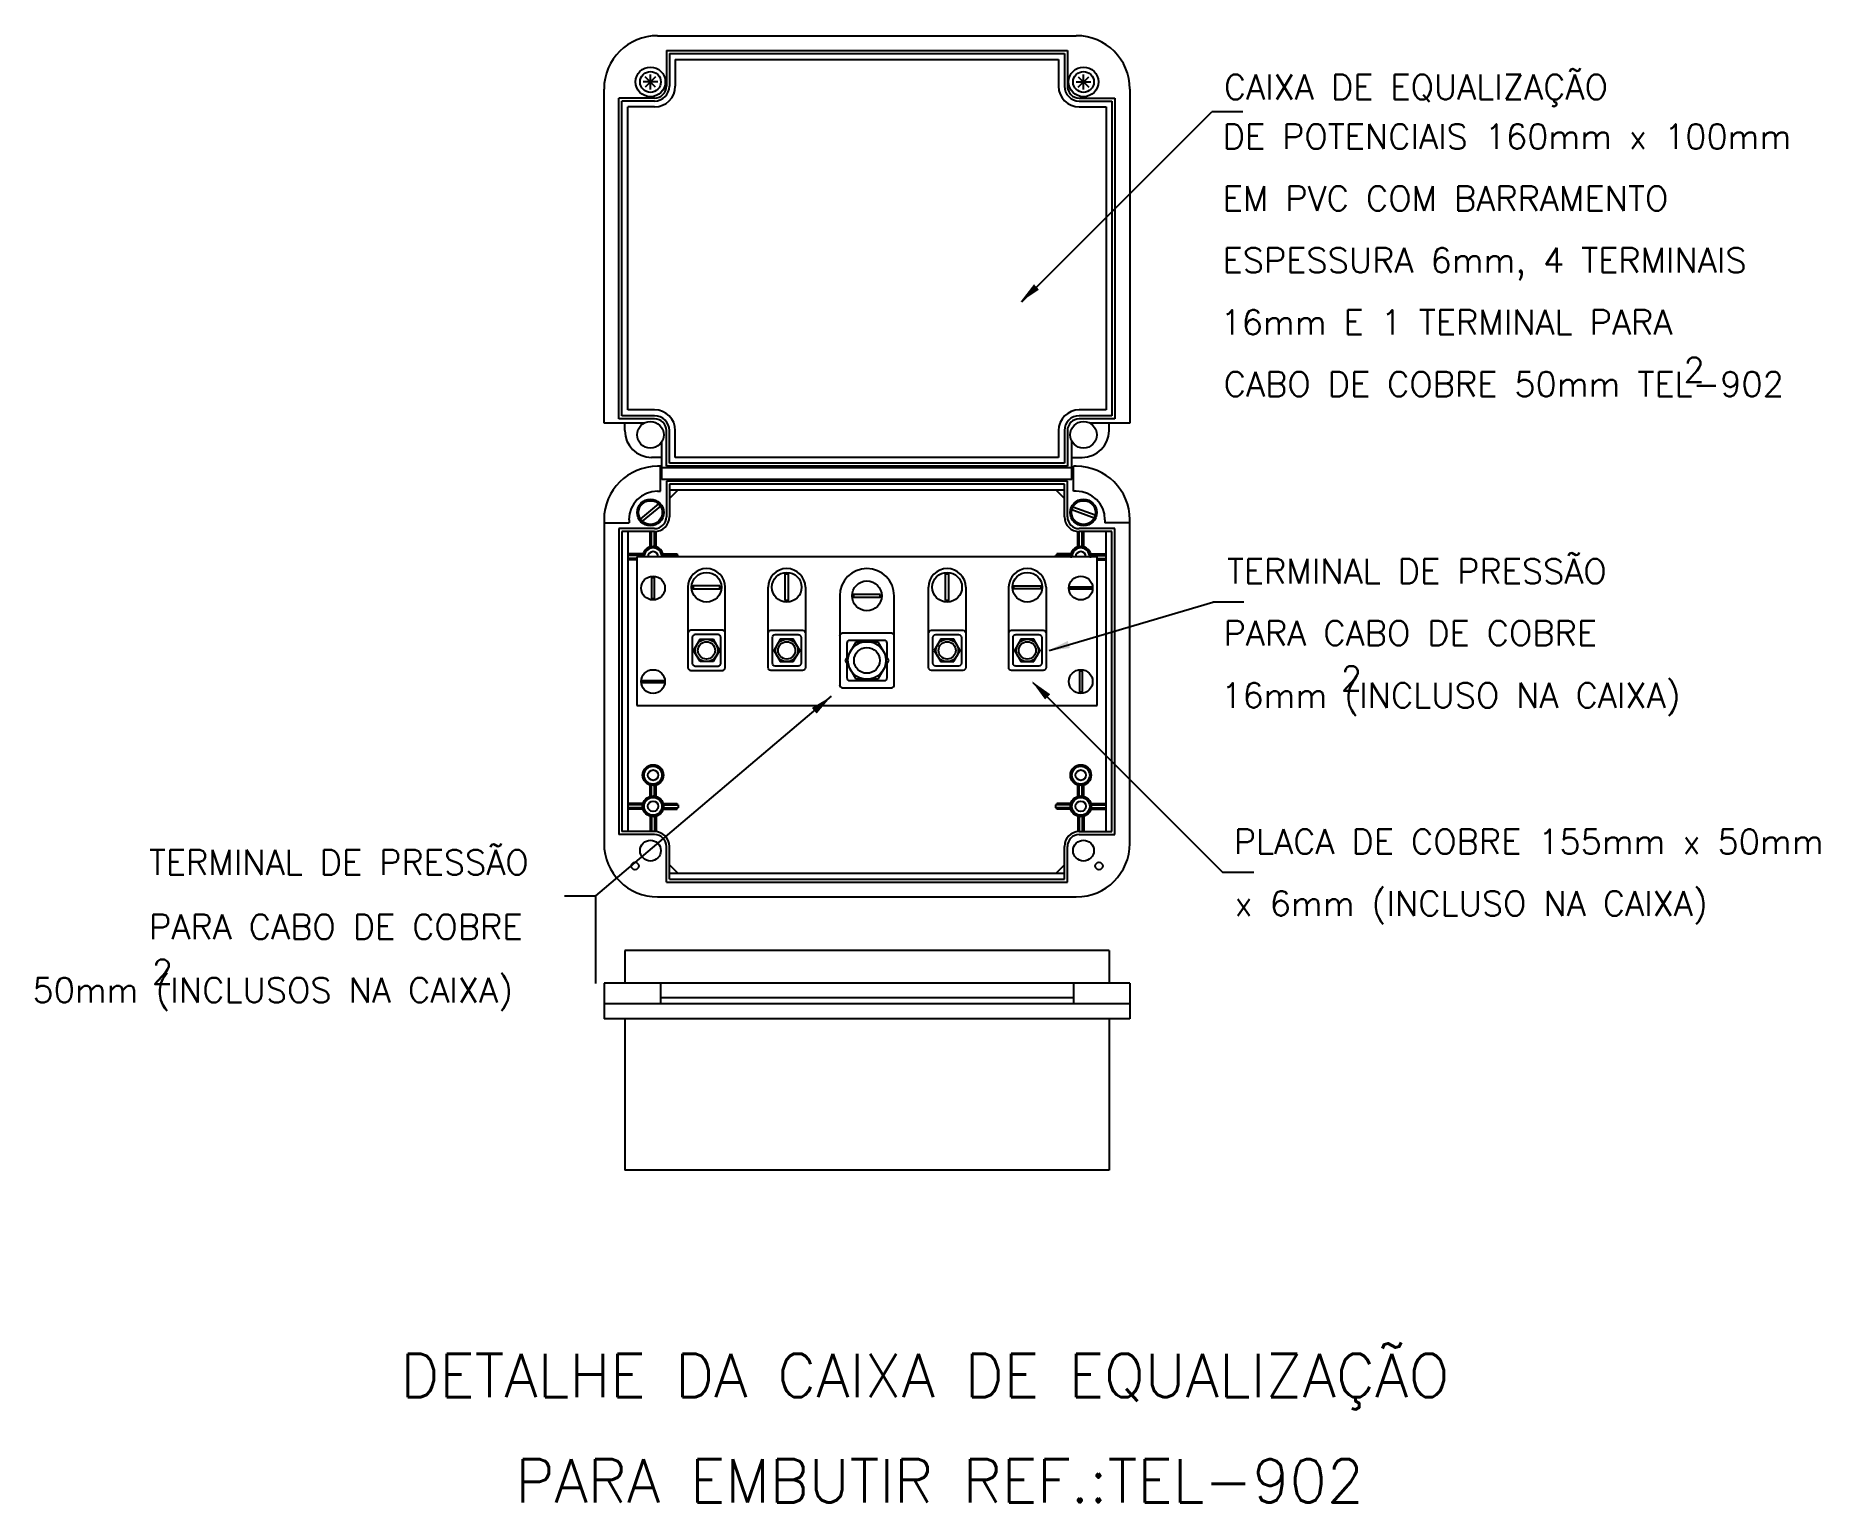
# Model space of a CAD drawing. Header units: millimetres. Extents: x -4733.1 to -4718.7, y -4633 to -4621.1.
import ezdxf
from ezdxf.enums import TextEntityAlignment as Align

# ---------------------------------------------------------------- set-up
doc = ezdxf.new("R2010")
doc.units = ezdxf.units.MM
doc.header["$LTSCALE"] = 10
doc.layers.add('Termotécnica', color=7, linetype='Continuous')
doc.styles.add('r140', font='romans.shx')
doc.styles.add('r80', font='romans.shx')

msp = doc.modelspace()

# ---------------------------------------------------------------- linework, layer by layer
at = {"layer": 'Termotécnica', "color": 2}
for p, q in [((-4728.04, -4621.117), (-4724.656, -4621.117)), ((-4727.896, -4621.309), (-4727.896, -4621.525)), ((-4727.896, -4621.309), (-4724.8, -4621.309)), ((-4724.8, -4621.309), (-4724.8, -4621.525)), ((-4728.472, -4624.249), (-4728.472, -4621.549)), ((-4724.224, -4621.549), (-4724.224, -4624.249)), ((-4728.28, -4624.141), (-4728.28, -4621.693)), ((-4728.064, -4621.693), (-4728.28, -4621.693)), ((-4725.096, -4623.268), (-4723.561, -4621.733)), ((-4724.632, -4621.693), (-4724.416, -4621.693)), ((-4724.416, -4621.693), (-4724.416, -4624.141)), ((-4723.311, -4621.733), (-4723.561, -4621.733)), ((-4728.064, -4624.141), (-4728.28, -4624.141)), ((-4724.416, -4624.141), (-4724.632, -4624.141)), ((-4728.151, -4624.249), (-4728.472, -4624.249)), ((-4727.896, -4624.525), (-4727.896, -4624.309)), ((-4724.8, -4624.309), (-4724.8, -4624.525)), ((-4724.224, -4624.249), (-4724.544, -4624.249)), ((-4728.004, -4624.705), (-4728.004, -4624.396)), ((-4724.8, -4624.525), (-4727.896, -4624.525)), ((-4724.692, -4624.705), (-4724.692, -4624.396)), ((-4728.016, -4624.597), (-4728.04, -4624.597)), ((-4724.692, -4624.609), (-4728.004, -4624.609)), ((-4724.656, -4624.597), (-4724.68, -4624.597)), ((-4724.692, -4624.705), (-4728.004, -4624.705)), ((-4724.752, -4624.789), (-4727.944, -4624.789)), ((-4728.472, -4625.029), (-4728.472, -4627.645)), ((-4724.224, -4627.645), (-4724.224, -4625.029)), ((-4728.28, -4625.125), (-4728.28, -4627.549)), ((-4724.416, -4627.549), (-4724.416, -4625.125)), ((-4724.875, -4626.086), (-4723.553, -4625.695)), ((-4723.303, -4625.695), (-4723.553, -4625.695)), ((-4726.568, -4625.969), (-4726.568, -4626.363)), ((-4726.15, -4625.946), (-4726.545, -4625.946)), ((-4726.127, -4626.363), (-4726.127, -4625.969)), ((-4726.185, -4626.137), (-4726.185, -4626.027)), ((-4726.545, -4626.387), (-4726.15, -4626.387)), ((-4725.007, -4626.344), (-4723.472, -4627.879)), ((-4726.636, -4626.456), (-4728.542, -4628.068)), ((-4727.944, -4627.885), (-4724.752, -4627.885)), ((-4723.222, -4627.879), (-4723.472, -4627.879)), ((-4728.792, -4628.068), (-4728.542, -4628.068))]:
    msp.add_line(p, q, dxfattribs=at)
at = {"layer": 'Termotécnica', "color": 1}
for p, q in [((-4727.968, -4621.237), (-4724.728, -4621.237)), ((-4727.968, -4621.237), (-4727.968, -4621.525)), ((-4727.944, -4621.261), (-4724.752, -4621.261)), ((-4727.944, -4621.261), (-4727.944, -4621.525)), ((-4724.752, -4621.261), (-4724.752, -4621.525)), ((-4724.728, -4621.237), (-4724.728, -4621.525)), ((-4728.037, -4621.491), (-4728.157, -4621.491)), ((-4728.055, -4621.533), (-4728.14, -4621.449)), ((-4728.055, -4621.449), (-4728.14, -4621.533)), ((-4728.097, -4621.551), (-4728.097, -4621.431)), ((-4724.658, -4621.491), (-4724.538, -4621.491)), ((-4724.64, -4621.449), (-4724.555, -4621.533)), ((-4724.64, -4621.533), (-4724.555, -4621.449)), ((-4724.598, -4621.551), (-4724.598, -4621.431)), ((-4728.352, -4624.213), (-4728.352, -4621.621)), ((-4728.064, -4621.621), (-4728.352, -4621.621)), ((-4728.328, -4624.189), (-4728.328, -4621.645)), ((-4728.064, -4621.645), (-4728.328, -4621.645)), ((-4724.632, -4621.621), (-4724.344, -4621.621)), ((-4724.632, -4621.645), (-4724.368, -4621.645)), ((-4724.368, -4621.645), (-4724.368, -4624.189)), ((-4724.344, -4621.621), (-4724.344, -4624.213)), ((-4728.064, -4624.213), (-4728.352, -4624.213)), ((-4728.064, -4624.189), (-4728.328, -4624.189)), ((-4724.368, -4624.189), (-4724.632, -4624.189)), ((-4724.344, -4624.213), (-4724.632, -4624.213)), ((-4727.968, -4624.597), (-4727.968, -4624.309)), ((-4727.944, -4624.573), (-4727.944, -4624.309)), ((-4724.752, -4624.309), (-4724.752, -4624.573)), ((-4724.728, -4624.309), (-4724.728, -4624.597)), ((-4728.004, -4624.633), (-4728.016, -4624.633)), ((-4724.728, -4624.597), (-4727.968, -4624.597)), ((-4724.752, -4624.573), (-4727.944, -4624.573)), ((-4724.692, -4624.633), (-4724.68, -4624.633)), ((-4728.004, -4624.681), (-4728.016, -4624.681)), ((-4727.968, -4624.717), (-4727.968, -4625.005)), ((-4724.728, -4624.717), (-4727.968, -4624.717)), ((-4727.944, -4624.741), (-4727.944, -4625.005)), ((-4724.752, -4624.741), (-4727.944, -4624.741)), ((-4724.752, -4625.005), (-4724.752, -4624.741)), ((-4724.728, -4625.005), (-4724.728, -4624.717)), ((-4724.692, -4624.681), (-4724.68, -4624.681)), ((-4728.174, -4624.895), (-4728.165, -4624.903)), ((-4728.097, -4624.875), (-4728.097, -4624.863)), ((-4728.03, -4624.903), (-4728.021, -4624.895)), ((-4724.674, -4624.895), (-4724.665, -4624.903)), ((-4724.598, -4624.875), (-4724.598, -4624.863)), ((-4724.53, -4624.903), (-4724.521, -4624.895)), ((-4728.064, -4625.101), (-4728.352, -4625.101)), ((-4728.352, -4625.101), (-4728.352, -4627.573)), ((-4728.205, -4624.971), (-4728.193, -4624.971)), ((-4728.174, -4625.047), (-4728.165, -4625.039)), ((-4728.097, -4625.079), (-4728.097, -4625.067)), ((-4728.03, -4625.039), (-4728.021, -4625.047)), ((-4728.001, -4624.971), (-4727.989, -4624.971)), ((-4724.706, -4624.971), (-4724.694, -4624.971)), ((-4724.674, -4625.047), (-4724.665, -4625.039)), ((-4724.344, -4625.101), (-4724.632, -4625.101)), ((-4724.598, -4625.079), (-4724.598, -4625.067)), ((-4724.53, -4625.039), (-4724.521, -4625.047)), ((-4724.502, -4624.971), (-4724.49, -4624.971)), ((-4724.344, -4627.573), (-4724.344, -4625.101)), ((-4728.064, -4625.125), (-4728.328, -4625.125)), ((-4728.328, -4625.125), (-4728.328, -4627.549)), ((-4728.076, -4625.245), (-4728.076, -4625.257)), ((-4724.368, -4625.125), (-4724.632, -4625.125)), ((-4724.62, -4625.245), (-4724.62, -4625.257)), ((-4724.368, -4627.549), (-4724.368, -4625.125)), ((-4728.148, -4625.329), (-4728.16, -4625.329)), ((-4728.126, -4625.278), (-4728.135, -4625.27)), ((-4728.016, -4625.27), (-4728.025, -4625.278)), ((-4727.992, -4625.329), (-4728.004, -4625.329)), ((-4724.704, -4625.329), (-4724.692, -4625.329)), ((-4724.679, -4625.27), (-4724.67, -4625.278)), ((-4724.569, -4625.278), (-4724.56, -4625.27)), ((-4724.548, -4625.329), (-4724.536, -4625.329)), ((-4727.794, -4625.575), (-4727.794, -4625.946)), ((-4727.493, -4625.946), (-4727.493, -4625.575)), ((-4727.146, -4625.946), (-4727.146, -4625.575)), ((-4726.845, -4625.575), (-4726.845, -4625.946)), ((-4726.568, -4625.644), (-4726.568, -4625.969)), ((-4726.127, -4625.969), (-4726.127, -4625.644)), ((-4725.85, -4625.946), (-4725.85, -4625.575)), ((-4725.549, -4625.575), (-4725.549, -4625.946)), ((-4725.202, -4625.946), (-4725.202, -4625.575)), ((-4724.901, -4625.575), (-4724.901, -4625.946)), ((-4728.148, -4627.093), (-4728.16, -4627.093)), ((-4728.126, -4627.042), (-4728.135, -4627.034)), ((-4728.076, -4627.021), (-4728.076, -4627.009)), ((-4728.016, -4627.034), (-4728.025, -4627.042)), ((-4727.992, -4627.093), (-4728.004, -4627.093)), ((-4724.704, -4627.093), (-4724.692, -4627.093)), ((-4724.679, -4627.034), (-4724.67, -4627.042)), ((-4724.62, -4627.021), (-4724.62, -4627.009)), ((-4724.569, -4627.042), (-4724.56, -4627.034)), ((-4724.548, -4627.093), (-4724.536, -4627.093)), ((-4728.126, -4627.144), (-4728.135, -4627.152)), ((-4728.076, -4627.177), (-4728.076, -4627.165)), ((-4728.076, -4627.273), (-4728.076, -4627.261)), ((-4728.016, -4627.152), (-4728.025, -4627.144)), ((-4724.679, -4627.152), (-4724.67, -4627.144)), ((-4724.62, -4627.177), (-4724.62, -4627.165)), ((-4724.62, -4627.273), (-4724.62, -4627.261)), ((-4724.569, -4627.144), (-4724.56, -4627.152)), ((-4728.148, -4627.345), (-4728.16, -4627.345)), ((-4728.126, -4627.294), (-4728.135, -4627.286)), ((-4728.126, -4627.396), (-4728.135, -4627.404)), ((-4728.016, -4627.286), (-4728.025, -4627.294)), ((-4728.016, -4627.404), (-4728.025, -4627.396)), ((-4727.992, -4627.345), (-4728.004, -4627.345)), ((-4724.704, -4627.345), (-4724.692, -4627.345)), ((-4724.679, -4627.286), (-4724.67, -4627.294)), ((-4724.679, -4627.404), (-4724.67, -4627.396)), ((-4724.569, -4627.294), (-4724.56, -4627.286)), ((-4724.569, -4627.396), (-4724.56, -4627.404)), ((-4724.548, -4627.345), (-4724.536, -4627.345)), ((-4728.064, -4627.549), (-4728.328, -4627.549)), ((-4728.076, -4627.429), (-4728.076, -4627.417)), ((-4724.632, -4627.549), (-4724.368, -4627.549)), ((-4724.62, -4627.429), (-4724.62, -4627.417)), ((-4728.064, -4627.573), (-4728.352, -4627.573)), ((-4727.968, -4627.957), (-4727.968, -4627.669)), ((-4727.944, -4627.933), (-4727.944, -4627.669)), ((-4724.752, -4627.933), (-4724.752, -4627.669)), ((-4724.728, -4627.957), (-4724.728, -4627.669)), ((-4724.632, -4627.573), (-4724.344, -4627.573)), ((-4727.968, -4627.957), (-4724.728, -4627.957)), ((-4727.944, -4627.933), (-4724.752, -4627.933))]:
    msp.add_line(p, q, dxfattribs=at)
at = {"layer": 'Termotécnica', "color": 2, "linetype": 'Continuous'}
for p, q in [((-4728.304, -4624.309), (-4728.304, -4624.249)), ((-4724.392, -4624.309), (-4724.392, -4624.249)), ((-4728.004, -4624.525), (-4728.088, -4624.525)), ((-4724.692, -4624.525), (-4724.608, -4624.525)), ((-4727.944, -4624.857), (-4727.876, -4624.789)), ((-4724.752, -4624.857), (-4724.819, -4624.789)), ((-4728.208, -4625.329), (-4728.208, -4626.529)), ((-4724.488, -4625.329), (-4728.208, -4625.329)), ((-4724.488, -4626.529), (-4724.488, -4625.329)), ((-4728.208, -4626.529), (-4724.488, -4626.529)), ((-4727.944, -4627.817), (-4727.876, -4627.885)), ((-4724.752, -4627.817), (-4724.819, -4627.885)), ((-4728.542, -4628.068), (-4728.542, -4628.777)), ((-4728.04, -4628.077), (-4724.656, -4628.077)), ((-4724.392, -4628.51), (-4728.304, -4628.51)), ((-4728.304, -4628.51), (-4728.304, -4628.774)), ((-4724.392, -4628.51), (-4724.392, -4628.774)), ((-4724.224, -4628.774), (-4728.472, -4628.774)), ((-4728.472, -4628.774), (-4728.472, -4629.062)), ((-4728.016, -4628.774), (-4728.016, -4628.942)), ((-4724.68, -4628.774), (-4724.68, -4628.942)), ((-4724.224, -4628.774), (-4724.224, -4629.062)), ((-4724.224, -4628.942), (-4728.472, -4628.942)), ((-4724.68, -4628.894), (-4728.016, -4628.894)), ((-4724.224, -4629.062), (-4728.472, -4629.062)), ((-4728.304, -4629.062), (-4728.304, -4630.286)), ((-4724.392, -4629.062), (-4724.392, -4630.286)), ((-4724.392, -4630.286), (-4728.304, -4630.286))]:
    msp.add_line(p, q, dxfattribs=at)
at = {"layer": 'Termotécnica', "color": 3}
for p, q in [((-4728.016, -4624.798), (-4728.016, -4624.597)), ((-4724.68, -4624.798), (-4724.68, -4624.597)), ((-4728.472, -4625.053), (-4728.27, -4625.053)), ((-4724.224, -4625.053), (-4724.425, -4625.053)), ((-4726.521, -4626.166), (-4726.434, -4626.016)), ((-4726.434, -4626.016), (-4726.261, -4626.016)), ((-4726.261, -4626.016), (-4726.174, -4626.166)), ((-4726.434, -4626.317), (-4726.521, -4626.166)), ((-4726.174, -4626.166), (-4726.261, -4626.317)), ((-4726.261, -4626.317), (-4726.434, -4626.317))]:
    msp.add_line(p, q, dxfattribs=at)
at = {"layer": 'Termotécnica', "color": 3, "linetype": 'Continuous'}
for p, q in [((-4728.04, -4624.798), (-4728.016, -4624.798)), ((-4724.656, -4624.798), (-4724.68, -4624.798)), ((-4728.032, -4624.901), (-4728.178, -4625.023)), ((-4728.017, -4624.919), (-4728.163, -4625.041)), ((-4724.512, -4625.015), (-4724.691, -4624.95)), ((-4724.504, -4624.992), (-4724.683, -4624.927)), ((-4728.27, -4625.029), (-4728.27, -4625.053)), ((-4724.425, -4625.029), (-4724.425, -4625.053))]:
    msp.add_line(p, q, dxfattribs=at)
at = {"layer": 'Termotécnica', "color": 1, "linetype": 'Continuous'}
for p, q in [((-4728.1, -4625.248), (-4728.1, -4625.125)), ((-4728.088, -4625.246), (-4728.088, -4625.125)), ((-4728.064, -4625.246), (-4728.064, -4625.125)), ((-4728.052, -4625.248), (-4728.052, -4625.125)), ((-4724.644, -4625.248), (-4724.644, -4625.125)), ((-4724.632, -4625.246), (-4724.632, -4625.125)), ((-4724.608, -4625.246), (-4724.608, -4625.125)), ((-4724.596, -4625.248), (-4724.596, -4625.125)), ((-4728.156, -4625.305), (-4728.28, -4625.305)), ((-4728.159, -4625.317), (-4728.28, -4625.317)), ((-4728.208, -4625.341), (-4728.28, -4625.341)), ((-4728.208, -4625.353), (-4728.28, -4625.353)), ((-4727.995, -4625.305), (-4727.882, -4625.305)), ((-4727.992, -4625.317), (-4727.872, -4625.317)), ((-4727.882, -4625.305), (-4727.882, -4625.317)), ((-4727.872, -4625.329), (-4727.872, -4625.317)), ((-4724.703, -4625.317), (-4724.824, -4625.317)), ((-4724.824, -4625.329), (-4724.824, -4625.317)), ((-4724.7, -4625.305), (-4724.813, -4625.305)), ((-4724.813, -4625.305), (-4724.813, -4625.317)), ((-4724.539, -4625.305), (-4724.416, -4625.305)), ((-4724.536, -4625.317), (-4724.416, -4625.317)), ((-4724.488, -4625.341), (-4724.416, -4625.341)), ((-4724.488, -4625.353), (-4724.416, -4625.353)), ((-4728.1, -4627.264), (-4728.1, -4627.173)), ((-4728.088, -4627.262), (-4728.088, -4627.176)), ((-4728.064, -4627.262), (-4728.064, -4627.176)), ((-4728.052, -4627.264), (-4728.052, -4627.173)), ((-4724.644, -4627.264), (-4724.644, -4627.173)), ((-4724.632, -4627.262), (-4724.632, -4627.176)), ((-4724.608, -4627.262), (-4724.608, -4627.176)), ((-4724.596, -4627.264), (-4724.596, -4627.173)), ((-4728.156, -4627.321), (-4728.28, -4627.321)), ((-4728.159, -4627.333), (-4728.28, -4627.333)), ((-4728.159, -4627.357), (-4728.28, -4627.357)), ((-4728.156, -4627.369), (-4728.28, -4627.369)), ((-4727.995, -4627.321), (-4727.882, -4627.321)), ((-4727.995, -4627.369), (-4727.882, -4627.369)), ((-4727.992, -4627.333), (-4727.872, -4627.333)), ((-4727.992, -4627.357), (-4727.872, -4627.357)), ((-4727.882, -4627.321), (-4727.882, -4627.333)), ((-4727.882, -4627.369), (-4727.882, -4627.357)), ((-4727.872, -4627.333), (-4727.872, -4627.357)), ((-4724.824, -4627.333), (-4724.824, -4627.357)), ((-4724.703, -4627.333), (-4724.824, -4627.333)), ((-4724.703, -4627.357), (-4724.824, -4627.357)), ((-4724.813, -4627.321), (-4724.813, -4627.333)), ((-4724.7, -4627.321), (-4724.813, -4627.321)), ((-4724.813, -4627.369), (-4724.813, -4627.357)), ((-4724.7, -4627.369), (-4724.813, -4627.369)), ((-4724.539, -4627.321), (-4724.416, -4627.321)), ((-4724.539, -4627.369), (-4724.416, -4627.369)), ((-4724.536, -4627.333), (-4724.416, -4627.333)), ((-4724.536, -4627.357), (-4724.416, -4627.357)), ((-4728.1, -4627.425), (-4728.1, -4627.549)), ((-4728.088, -4627.428), (-4728.088, -4627.549)), ((-4728.064, -4627.428), (-4728.064, -4627.549)), ((-4728.052, -4627.425), (-4728.052, -4627.549)), ((-4724.644, -4627.425), (-4724.644, -4627.549)), ((-4724.632, -4627.428), (-4724.632, -4627.549)), ((-4724.608, -4627.428), (-4724.608, -4627.549)), ((-4724.596, -4627.425), (-4724.596, -4627.549))]:
    msp.add_line(p, q, dxfattribs=at)
at = {"layer": 'Termotécnica', "color": 1}
for points in [[(-4728.066, -4625.495), (-4728.066, -4625.667), (-4728.085, -4625.667), (-4728.085, -4625.495)], [(-4727.008, -4625.683), (-4727.008, -4625.467), (-4726.984, -4625.467), (-4726.984, -4625.683)], [(-4725.712, -4625.683), (-4725.712, -4625.467), (-4725.688, -4625.467), (-4725.688, -4625.683)], [(-4727.536, -4625.563), (-4727.752, -4625.563), (-4727.752, -4625.587), (-4727.536, -4625.587)], [(-4726.24, -4625.632), (-4726.456, -4625.632), (-4726.456, -4625.656), (-4726.24, -4625.656)], [(-4726.24, -4625.632), (-4726.456, -4625.632), (-4726.456, -4625.656), (-4726.24, -4625.656)], [(-4725.16, -4625.563), (-4724.944, -4625.563), (-4724.944, -4625.587), (-4725.16, -4625.587)], [(-4724.706, -4625.571), (-4724.533, -4625.571), (-4724.533, -4625.591), (-4724.706, -4625.591)], [(-4724.61, -4626.251), (-4724.61, -4626.423), (-4724.629, -4626.423), (-4724.629, -4626.251)], [(-4728.162, -4626.327), (-4727.989, -4626.327), (-4727.989, -4626.347), (-4728.162, -4626.347)]]:
    msp.add_lwpolyline(points, close=True, dxfattribs=at)
at = {"layer": 'Termotécnica', "color": 2}
for points in [[(-4727.493, -4625.946, 0.414214), (-4727.493, -4625.946, 0.414214), (-4727.493, -4625.946, 0.414214), (-4727.516, -4625.922), (-4727.771, -4625.922, 0.414214), (-4727.794, -4625.946), (-4727.794, -4626.224, 0.414214), (-4727.771, -4626.247), (-4727.516, -4626.247, 0.414214), (-4727.493, -4626.224), (-4727.493, -4625.946, 0.414214)], [(-4727.528, -4625.98, 0.414214), (-4727.528, -4625.98, 0.414214), (-4727.528, -4625.98, 0.414214), (-4727.551, -4625.957), (-4727.736, -4625.957, 0.414214), (-4727.759, -4625.98), (-4727.759, -4626.189, 0.414214), (-4727.736, -4626.212), (-4727.551, -4626.212, 0.414214), (-4727.528, -4626.189), (-4727.528, -4625.98, 0.414214)], [(-4727.146, -4625.946, -0.414214), (-4727.146, -4625.946, -0.414214), (-4727.146, -4625.946, -0.414214), (-4727.123, -4625.922), (-4726.868, -4625.922, -0.414214), (-4726.845, -4625.946), (-4726.845, -4626.224, -0.414214), (-4726.868, -4626.247), (-4727.123, -4626.247, -0.414214), (-4727.146, -4626.224), (-4727.146, -4625.946, -0.414214)], [(-4727.111, -4625.98, -0.414214), (-4727.111, -4625.98, -0.414214), (-4727.111, -4625.98, -0.414214), (-4727.088, -4625.957), (-4726.903, -4625.957, -0.414214), (-4726.88, -4625.98), (-4726.88, -4626.189, -0.414214), (-4726.903, -4626.212), (-4727.088, -4626.212, -0.414214), (-4727.111, -4626.189), (-4727.111, -4625.98, -0.414214)], [(-4725.85, -4625.946, -0.414214), (-4725.85, -4625.946, -0.414214), (-4725.85, -4625.946, -0.414214), (-4725.827, -4625.922), (-4725.572, -4625.922, -0.414214), (-4725.549, -4625.946), (-4725.549, -4626.224, -0.414214), (-4725.572, -4626.247), (-4725.827, -4626.247, -0.414214), (-4725.85, -4626.224), (-4725.85, -4625.946, -0.414214)], [(-4725.815, -4625.98, -0.414214), (-4725.815, -4625.98, -0.414214), (-4725.815, -4625.98, -0.414214), (-4725.792, -4625.957), (-4725.607, -4625.957, -0.414214), (-4725.584, -4625.98), (-4725.584, -4626.189, -0.414214), (-4725.607, -4626.212), (-4725.792, -4626.212, -0.414214), (-4725.815, -4626.189), (-4725.815, -4625.98, -0.414214)], [(-4725.202, -4625.946, -0.414214), (-4725.202, -4625.946, -0.414214), (-4725.202, -4625.946, -0.414214), (-4725.179, -4625.922), (-4724.924, -4625.922, -0.414214), (-4724.901, -4625.946), (-4724.901, -4626.224, -0.414214), (-4724.924, -4626.247), (-4725.179, -4626.247, -0.414214), (-4725.202, -4626.224), (-4725.202, -4625.946, -0.414214)], [(-4725.167, -4625.98, -0.414214), (-4725.167, -4625.98, -0.414214), (-4725.167, -4625.98, -0.414214), (-4725.144, -4625.957), (-4724.959, -4625.957, -0.414214), (-4724.936, -4625.98), (-4724.936, -4626.189, -0.414214), (-4724.959, -4626.212), (-4725.144, -4626.212, -0.414214), (-4725.167, -4626.189), (-4725.167, -4625.98, -0.414214)]]:
    msp.add_lwpolyline(points, format="xyb", close=True, dxfattribs=at)
for points in [[(-4727.696, -4626.175), (-4727.748, -4626.085), (-4727.696, -4625.994), (-4727.591, -4625.994), (-4727.539, -4626.085), (-4727.591, -4626.175)], [(-4726.943, -4626.175), (-4726.891, -4626.085), (-4726.943, -4625.994), (-4727.048, -4625.994), (-4727.1, -4626.085), (-4727.048, -4626.175)], [(-4725.647, -4626.175), (-4725.595, -4626.085), (-4725.647, -4625.994), (-4725.752, -4625.994), (-4725.804, -4626.085), (-4725.752, -4626.175)], [(-4724.999, -4626.175), (-4724.947, -4626.085), (-4724.999, -4625.994), (-4725.104, -4625.994), (-4725.156, -4626.085), (-4725.104, -4626.175)]]:
    msp.add_lwpolyline(points, close=True, dxfattribs=at)
for points in [[(-4726.185, -4626.137), (-4726.185, -4626.027, 0.414214), (-4726.185, -4626.027, 0.414214), (-4726.185, -4626.027, 0.414214), (-4726.185, -4626.027, 0.414214), (-4726.208, -4626.004), (-4726.487, -4626.004, 0.414214), (-4726.51, -4626.027), (-4726.51, -4626.138)], [(-4726.51, -4626.19), (-4726.51, -4626.305, 0.414214), (-4726.487, -4626.329), (-4726.208, -4626.329, 0.414214), (-4726.185, -4626.305), (-4726.185, -4626.19)]]:
    msp.add_lwpolyline(points, format="xyb", dxfattribs=at)
for centre, radius in [((-4728.097, -4621.491), 0.12), ((-4724.598, -4621.491), 0.12), ((-4727.644, -4626.085), 0.0904), ((-4727.644, -4626.085), 0.0696), ((-4726.996, -4626.085), 0.0904), ((-4726.996, -4626.085), 0.0696), ((-4725.7, -4626.085), 0.0904), ((-4725.7, -4626.085), 0.0696), ((-4725.052, -4626.085), 0.0904), ((-4725.052, -4626.085), 0.0696)]:
    msp.add_circle(centre, radius, dxfattribs=at)
at = {"layer": 'Termotécnica', "color": 3}
for centre, radius in [((-4728.097, -4621.491), 0.084), ((-4724.598, -4621.491), 0.084), ((-4726.348, -4626.166), 0.153), ((-4726.348, -4626.166), 0.104)]:
    msp.add_circle(centre, radius, dxfattribs=at)
at = {"layer": 'Termotécnica', "color": 2, "linetype": 'Continuous'}
for centre, radius in [((-4728.097, -4624.343), 0.108), ((-4724.598, -4624.343), 0.108), ((-4728.076, -4627.093), 0.072), ((-4728.076, -4627.093), 0.042), ((-4724.62, -4627.093), 0.072), ((-4724.62, -4627.093), 0.042), ((-4728.076, -4627.345), 0.072), ((-4728.076, -4627.345), 0.042), ((-4724.62, -4627.345), 0.072), ((-4724.62, -4627.345), 0.042), ((-4728.097, -4627.703), 0.084), ((-4724.598, -4627.703), 0.084), ((-4728.222, -4627.827), 0.03), ((-4724.473, -4627.827), 0.03)]:
    msp.add_circle(centre, radius, dxfattribs=at)
at = {"layer": 'Termotécnica', "color": 3, "linetype": 'Continuous'}
for centre, radius in [((-4728.097, -4624.971), 0.108), ((-4728.097, -4624.971), 0.096), ((-4724.598, -4624.971), 0.108), ((-4724.598, -4624.971), 0.096)]:
    msp.add_circle(centre, radius, dxfattribs=at)
at = {"layer": 'Termotécnica', "color": 1}
for centre, radius in [((-4728.076, -4625.581), 0.096), ((-4727.644, -4625.575), 0.12), ((-4726.996, -4625.575), 0.12), ((-4726.348, -4625.644), 0.12), ((-4726.348, -4625.644), 0.12), ((-4725.7, -4625.575), 0.12), ((-4725.052, -4625.575), 0.12), ((-4724.62, -4625.581), 0.096), ((-4728.076, -4626.337), 0.096), ((-4724.62, -4626.337), 0.096)]:
    msp.add_circle(centre, radius, dxfattribs=at)
at = {"layer": 'Termotécnica', "color": 1, "linetype": 'Continuous'}
for centre in [(-4728.076, -4627.093), (-4724.62, -4627.093), (-4728.076, -4627.345), (-4724.62, -4627.345)]:
    msp.add_circle(centre, 0.084, dxfattribs=at)
at = {"layer": 'Termotécnica', "color": 2}
for centre, radius, start, end in [((-4728.04, -4621.549), 0.432, 90, 180), ((-4724.656, -4621.549), 0.432, 0, 90), ((-4728.064, -4621.525), 0.168, 270, 0), ((-4724.632, -4621.525), 0.168, 180, 270), ((-4728.064, -4624.309), 0.168, 0, 90), ((-4724.632, -4624.309), 0.168, 90, 180), ((-4726.545, -4625.969), 0.0232, 90, 180), ((-4726.15, -4625.969), 0.0232, 0, 90), ((-4726.545, -4626.363), 0.0232, 180, 270), ((-4726.15, -4626.363), 0.0232, 270, 0), ((-4728.04, -4627.645), 0.432, 180, 270), ((-4724.656, -4627.645), 0.432, 270, 0)]:
    msp.add_arc(centre, radius, start, end, dxfattribs=at)
at = {"layer": 'Termotécnica', "color": 1}
for centre, radius, start, end in [((-4728.064, -4621.525), 0.12, 270, 0), ((-4728.064, -4621.525), 0.096, 270, 0), ((-4724.632, -4621.525), 0.12, 180, 270), ((-4724.632, -4621.525), 0.096, 180, 270), ((-4728.064, -4624.309), 0.12, 0, 90), ((-4728.064, -4624.309), 0.096, 0, 90), ((-4724.632, -4624.309), 0.12, 90, 180), ((-4724.632, -4624.309), 0.096, 90, 180), ((-4728.064, -4625.005), 0.12, 270, 0), ((-4728.064, -4625.005), 0.096, 270, 0), ((-4724.632, -4625.005), 0.12, 180, 270), ((-4724.632, -4625.005), 0.096, 180, 270), ((-4727.644, -4625.575), 0.151, 0, 180), ((-4726.996, -4625.575), 0.151, 0, 180), ((-4726.348, -4625.644), 0.22, 0, 180), ((-4725.7, -4625.575), 0.151, 0, 180), ((-4725.052, -4625.575), 0.151, 0, 180), ((-4728.064, -4627.669), 0.12, 0, 90), ((-4724.632, -4627.669), 0.12, 90, 180), ((-4728.064, -4627.669), 0.096, 0, 90), ((-4724.632, -4627.669), 0.096, 90, 180)]:
    msp.add_arc(centre, radius, start, end, dxfattribs=at)
at = {"layer": 'Termotécnica', "color": 2, "linetype": 'Continuous'}
for centre, radius, start, end in [((-4728.088, -4624.309), 0.216, 180, 270), ((-4724.608, -4624.309), 0.216, 270, 0), ((-4728.076, -4625.329), 0.072, 0, 180), ((-4728.076, -4625.329), 0.042, 0, 180), ((-4724.62, -4625.329), 0.072, 0, 180), ((-4724.62, -4625.329), 0.042, 0, 180)]:
    msp.add_arc(centre, radius, start, end, dxfattribs=at)
at = {"layer": 'Termotécnica', "color": 3}
for centre, radius, start, end in [((-4728.04, -4625.029), 0.432, 90, 180), ((-4724.656, -4625.029), 0.432, 0, 90), ((-4728.04, -4625.029), 0.231, 90, 180), ((-4724.656, -4625.029), 0.231, 0, 90)]:
    msp.add_arc(centre, radius, start, end, dxfattribs=at)
at = {"layer": 'Termotécnica', "color": 1, "linetype": 'Continuous'}
for centre in [(-4728.076, -4625.329), (-4724.62, -4625.329)]:
    msp.add_arc(centre, 0.084, 0, 180, dxfattribs=at)
at = {"layer": 'Termotécnica', "color": 2}
for points in [[(-4724.998, -4623.126), (-4724.958, -4623.17), (-4725.11, -4623.271)], [(-4724.725, -4626.009), (-4724.708, -4626.066), (-4724.889, -4626.089)], [(-4724.867, -4626.439), (-4724.909, -4626.481), (-4725.017, -4626.333)], [(-4726.793, -4626.55), (-4726.754, -4626.596), (-4726.636, -4626.456)]]:
    msp.add_solid(points, dxfattribs=at)

# ---------------------------------------------------------------- texts
at = {"layer": 'Termotécnica', "color": 2, "style": 'r80'}
for s, p in [('CAIXA DE EQUALIZAÇÃO ', (-4723.464, -4621.632)), ('DE POTENCIAIS 160mm x 100mm ', (-4723.473, -4622.032)), ('EM PVC COM BARRAMENTO ', (-4723.473, -4622.532)), ('ESPESSURA 6mm, 4 TERMINAIS ', (-4723.474, -4623.032)), ('16mm E 1 TERMINAL PARA', (-4723.491, -4623.533)), ('CABO DE COBRE 50mm TEL-902', (-4723.465, -4624.033)), ('TERMINAL DE PRESSÃO ', (-4723.439, -4625.545)), ('PARA CABO DE COBRE ', (-4723.466, -4626.045)), ('16mm (INCLUSO NA CAIXA)', (-4723.485, -4626.548)), ('PLACA DE COBRE 155mm x 50mm ', (-4723.384, -4627.73)), ('TERMINAL DE PRESSÃO ', (-4732.149, -4627.898)), ('x 6mm (INCLUSO NA CAIXA)', (-4723.376, -4628.23)), ('PARA CABO DE COBRE ', (-4732.148, -4628.419)), ('50mm (INCLUSOS NA CAIXA)', (-4733.09, -4628.93))]:
    msp.add_text(s, height=0.2, dxfattribs=at).set_placement(p)
for p in [(-4719.75, -4623.818), (-4722.519, -4626.312), (-4732.126, -4628.683)]:
    msp.add_text('2', height=0.2, dxfattribs=at).set_placement(p, align=Align.MIDDLE_LEFT)
at = {"layer": 'Termotécnica', "color": 5, "style": 'r140'}
for s, p in [('DETALHE DA CAIXA DE EQUALIZAÇÃO ', (-4725.76, -4632.224)), ('PARA EMBUTIR REF.:TEL-902', (-4725.76, -4633.075))]:
    msp.add_text(s, height=0.35, dxfattribs=at).set_placement(p, align=Align.BOTTOM_CENTER)

doc.saveas('drawing.dxf')
